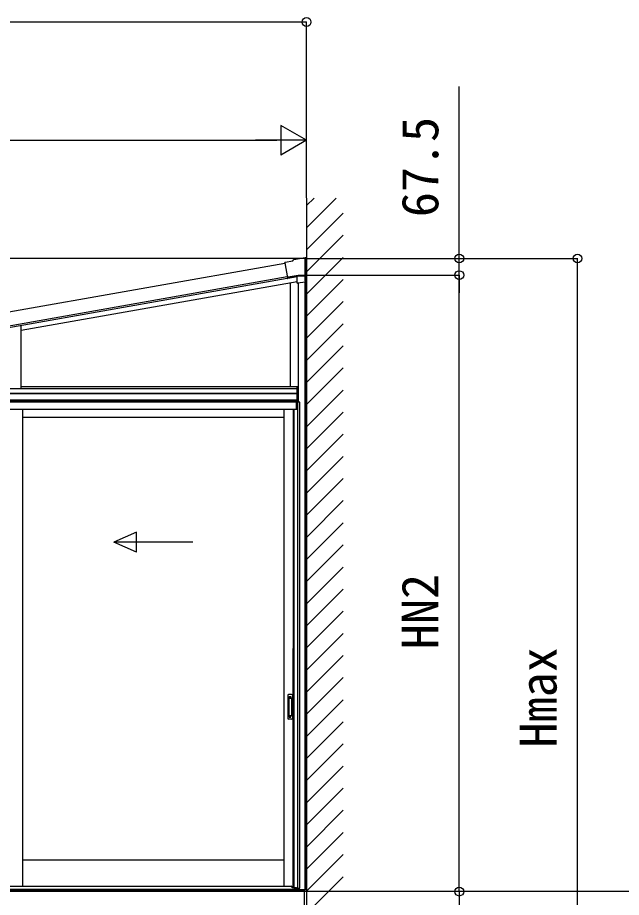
# Model space of a CAD drawing. Units: millimetres, scale not verified. Extents: x -10500 to 10500, y -15600 to 15524.
# Drawn here: x 2843 to 5294, y -4884 to -1312 of the extents above; entities that cross this region are included whole.
import ezdxf
from ezdxf.enums import TextEntityAlignment as Align

# ---------------------------------------------------------------- set-up
doc = ezdxf.new("R2010")
doc.units = ezdxf.units.MM
doc.header["$LTSCALE"] = 80
doc.layers.add('0-4_YKK_A1', color=4, linetype='Continuous')
doc.layers.add('0-5_YKK_D', color=6, linetype='Continuous')
doc.styles.add('ＭＳ ゴシック', font='')
doc.styles.get('ＭＳ ゴシック').set_extended_font_data('MS Gothic')

msp = doc.modelspace()

# ---------------------------------------------------------------- linework, layer by layer
at = {"layer": '0-4_YKK_A1'}
for p, q in [((4016, -2045.04), (4016, -5560.61)), ((4016, -2075.33), (4046.29, -2045.04)), ((4016, -2165.13), (4136.1, -2045.04)), ((4016, -2254.94), (4165, -2105.94)), ((4016, -2344.74), (4165, -2195.74)), ((3964.33, -2293.76), (4010, -2285.7)), ((4010, -2286.08), (4010, -2285.7)), ((4010, -2286.72), (4015, -2285.84)), ((4010, -2286.08), (4010, -2288.11)), ((4015, -2286.21), (4015, -2285.84)), ((4016, -2434.54), (4165, -2285.54)), ((2222.44, -2609.98), (3927.8, -2309.28)), ((3927.13, -2307.42), (3927.52, -2307.7)), ((3927.13, -2307.42), (3927.13, -2307.42)), ((3927.52, -2307.7), (3938.2, -2368.24)), ((3928.75, -2305.11), (3960.28, -2299.55)), ((3960.28, -2299.55), (3964.33, -2293.76)), ((3960.49, -2299.89), (3960.28, -2299.55)), ((3961.65, -2301.71), (3960.49, -2299.89)), ((3964.55, -2294.1), (3964.33, -2293.76)), ((3965.71, -2295.92), (3964.55, -2294.1)), ((4010, -2359.21), (4010, -2288.11)), ((2222.44, -2666.33), (3937.44, -2363.93)), ((2222.44, -2666.33), (3937.44, -2363.93)), ((2222.44, -2672.93), (3937.7, -2370.49)), ((2857.5, -2581.26), (3977.43, -2383.79)), ((3937.22, -2369.63), (3938.2, -2368.24)), ((3977.43, -2364.45), (3939.63, -2371.12)), ((3940.9, -2366.37), (3941.07, -2367.35)), ((3941.07, -2367.35), (3981.54, -2360.21)), ((3951.5, -2810.5), (3951.5, -2388.36)), ((3980.55, -2360.74), (3978.55, -2363.12)), ((3980.51, -2389.69), (3979.34, -2391.09)), ((3980.86, -2389.66), (4010, -2384.52)), ((4010, -2359.21), (3981.46, -2359.21)), ((3981.54, -2360.21), (3981.5, -2359.71)), ((3981.5, -2389.54), (3981.5, -2873.5)), ((3981.5, -2389.54), (3981.5, -2810.5)), ((3981.54, -2360.21), (4010, -2360.21)), ((4010, -2359.21), (4010, -2359.71)), ((4010, -2359.71), (4010, -2360.21)), ((4010, -2382.45), (4010, -2360.21)), ((4010, -2382.45), (4010, -2384.48)), ((4010, -2384.49), (4010, -2384.48)), ((4010, -4852.5), (4010, -2384.53)), ((4016, -4852.5), (4016, -2357.67)), ((4016, -2524.34), (4165, -2375.34)), ((4016, -2614.15), (4165, -2465.15)), ((2857.5, -2818.5), (2857.5, -2560.96)), ((4016, -2703.95), (4165, -2554.95)), ((4016, -2793.75), (4165, -2644.75)), ((4016, -2883.55), (4165, -2734.55)), ((1689.21, -2818.5), (3978, -2818.5)), ((2857.5, -2810.5), (3981.5, -2810.5)), ((3978.3, -2865.5), (3978.3, -2810.5)), ((3981.2, -2865.5), (3981.2, -2810.5)), ((1689.5, -2836.59), (3978, -2836.59)), ((1689.5, -2838.5), (3978, -2838.5)), ((4016, -2973.36), (4165, -2824.36)), ((3981, -2872.5), (1684, -2872.5)), ((3981, -2865.5), (1687.21, -2865.5)), ((3981, -2865.5), (1687.21, -2865.5)), ((1689.5, -2865.5), (3978, -2865.5)), ((3975.5, -2873.51), (1689.5, -2873.51)), ((3975.5, -2903.5), (3975.5, -2873.51)), ((3976, -2873.5), (3976, -2903.5)), ((3980.2, -4846.5), (3980.2, -2873.5)), ((3981, -2873.5), (3981, -2865.5)), ((3975.5, -2903.51), (1689.5, -2903.51)), ((2862.5, -2903.51), (2862.5, -4839)), ((3924, -2903.51), (3923.17, -4839)), ((3961.8, -2903.51), (3960.96, -4842.51)), ((3976, -2903.5), (3965, -2903.5)), ((4016, -3063.16), (4165, -2914.16)), ((3925.01, -2935.51), (2862.5, -2935.51)), ((4016, -3152.96), (4165, -3003.96)), ((4016, -3242.76), (4165, -3093.76)), ((4016, -3332.57), (4165, -3183.57)), ((4016, -3422.37), (4165, -3273.37)), ((4016, -3512.17), (4165, -3363.17)), ((3325.41, -3401.87), (3233.76, -3441.87)), ((3325.41, -3481.87), (3325.41, -3401.87)), ((3553.76, -3441.87), (3233.76, -3441.87)), ((3325.41, -3481.87), (3233.76, -3441.87)), ((4016, -3601.97), (4165, -3452.97)), ((4016, -3691.78), (4165, -3542.78)), ((4016, -3781.58), (4165, -3632.58)), ((4016, -3871.38), (4165, -3722.38)), ((4016, -3961.18), (4165, -3812.18)), ((4016, -4050.99), (4165, -3901.99)), ((4016, -4140.79), (4165, -3991.79)), ((3939.49, -4063.51), (3939.49, -4157.51)), ((3955.49, -4060.51), (3942.49, -4060.51)), ((3945.49, -4068.51), (3952.49, -4068.51)), ((3945.49, -4068.52), (3945.49, -4073.01)), ((3945.49, -4070.92), (3952.49, -4070.92)), ((3945.49, -4071.41), (3952.49, -4071.41)), ((3952.49, -4068.52), (3952.49, -4073.01)), ((3958.49, -4063.51), (3958.49, -4157.51)), ((3943.29, -4074.51), (3943.29, -4146.51)), ((3943.66, -4075.92), (3943.42, -4074.02)), ((3943.66, -4076.92), (3943.66, -4144.1)), ((3944.29, -4073.51), (3953.69, -4073.51)), ((3944.65, -4075.92), (3953.4, -4075.92)), ((3954.59, -4074.05), (3954.4, -4075.92)), ((3954.4, -4076.92), (3954.4, -4144.1)), ((3954.69, -4074.51), (3954.69, -4146.51)), ((4016, -4230.59), (4165, -4081.59)), ((3955.49, -4160.51), (3942.49, -4160.51)), ((3943.42, -4146.99), (3943.66, -4145.1)), ((3944.29, -4147.51), (3953.69, -4147.51)), ((3944.65, -4145.1), (3953.4, -4145.1)), ((3945.49, -4152.49), (3945.49, -4148.01)), ((3945.49, -4149.6), (3952.49, -4149.6)), ((3945.49, -4150.1), (3952.49, -4150.1)), ((3945.49, -4152.51), (3952.49, -4152.51)), ((3952.49, -4152.49), (3952.49, -4148.01)), ((3954.59, -4146.96), (3954.4, -4145.1)), ((4016, -4320.4), (4165, -4171.4)), ((4016, -4410.2), (4165, -4261.2)), ((4016, -4500), (4165, -4351)), ((4016, -4589.8), (4165, -4440.8)), ((4016, -4679.61), (4165, -4530.61)), ((4016, -4769.41), (4165, -4620.41)), ((4016, -4859.21), (4165, -4710.21)), ((3923.21, -4732.5), (2862.5, -4732.5)), ((4016, -4949.01), (4165, -4800.01)), ((3981, -4852.5), (1684, -4852.5)), ((3981, -4852.5), (1684, -4852.5)), ((1712, -4839), (3953, -4839)), ((3965, -4842.51), (3957.77, -4842.51)), ((3965, -4842.51), (3957.77, -4842.51)), ((3958, -4845.5), (3958, -4844)), ((3975.5, -4845.5), (3958, -4845.5)), ((3976, -4844.9), (3976, -4852.5)), ((3976, -4852.5), (3981, -4852.5)), ((3981, -4852.5), (3981, -4846.5)), ((3981, -4855.5), (3981, -4852.5)), ((3981.5, -4846.5), (3981.5, -4852.5)), ((3981.5, -4852.5), (4016, -4852.5)), ((9298.5, -4860.5), (-9871.02, -4860.5))]:
    msp.add_line(p, q, dxfattribs=at)
for points in [[(4015, -2383.6), (4015, -2286.21), (4010, -2287.09)], [(3981.5, -2359.71), (3981.46, -2359.21), (3940.9, -2366.37)], [(3977.43, -2388.98), (3977.43, -2364.45), (3978.55, -2363.12)], [(4010, -2384.49), (4015, -2383.6), (4015, -2383.65), (4010, -2384.53), (4010, -2384.52)], [(3989, -4846.5), (3989, -2873.5), (3976, -2873.5)], [(3965, -2903.5), (3965, -4844.9), (3976, -4844.9)], [(1683.5, -4855.5), (4006, -4855.5), (4006, -4997.5)], [(3975.5, -4844.9), (3975.5, -4852.5), (1689.5, -4852.5)], [(3977.1, -4852.5), (3977.1, -4846.5), (3989, -4846.5)]]:
    msp.add_lwpolyline(points, dxfattribs=at)
msp.add_lwpolyline([(3978, -2810.5), (3981.5, -2810.5), (3981.5, -2865.5), (3978, -2865.5)], close=True, dxfattribs=at)
for centre, radius, start, end in [((3942.49, -4063.51), 3, 90, 180), ((3955.49, -4063.51), 3, 0, 90), ((3944.29, -4074.51), 1, 90, 180), ((3944.66, -4076.92), 1, 90, 180), ((3953.4, -4076.92), 1, 0, 90), ((3953.69, -4074.51), 1, 0, 90), ((3942.49, -4157.51), 3, 180, 270), ((3944.29, -4146.51), 1, 180, 270), ((3944.66, -4144.1), 1, 180, 270), ((3953.4, -4144.1), 1, 270, 0), ((3953.69, -4146.51), 1, 270, 0), ((3955.49, -4157.51), 3, 270, 0), ((3953, -4844), 5, 0, 90)]:
    msp.add_arc(centre, radius, start, end, dxfattribs=at)
for centre, major_axis, ratio, start_param, end_param in [((3929.11, -2307.08), (-1.64, 1.15), 0.99628, 5.4996506, 7.06672), ((3939.19, -2369.28), (1.98, -0.44), 0.917237, 3.5657667, 5.0754765), ((3939.29, -2369.14), (1.15, 1.64), 0.99628, 3.8677678, 3.9251274), ((3979.43, -2388.97), (1.29, 1.54), 0.995504, 2.271148, 2.5023276), ((3979.31, -2389.12), (-1.01, 1.75), 0.909365, 1.2511638, 2.5889153), ((3980.52, -2387.68), (1.29, 1.54), 0.995504, 3.8400791, 4.0120374)]:
    msp.add_ellipse(centre, major_axis=major_axis, ratio=ratio, start_param=start_param, end_param=end_param, dxfattribs=at)
at = {"layer": '0-5_YKK_D'}
for p, q in [((4016, -1330.16), (1556, -1330.16)), ((4016, -2044.04), (4016, -1329.16)), ((4636, -2290.16), (4636, -1592.1)), ((4016, -1810.16), (3912.08, -1750.16)), ((3912.08, -1750.16), (3912.08, -1870.16)), ((1766, -1810.16), (3896, -1810.16)), ((4016, -1810.16), (3808.15, -1810.16)), ((4016, -1810.16), (3912.08, -1870.16)), ((4016, -2044.04), (4016, -1809.16)), ((4006.43, -2290.16), (647.5, -2290.16)), ((4010.62, -2290.16), (4637, -2290.16)), ((4010.62, -2290.16), (5117, -2290.16)), ((4636, -2357.66), (4636, -2290.16)), ((5116, -5560.61), (5116, -2290.16)), ((4016.7, -2357.66), (4637, -2357.66)), ((4016.7, -2357.66), (4637, -2357.66)), ((4636, -4860.5), (4636, -2357.66)), ((4636, -2357.66), (4636, -2429.66))]:
    msp.add_line(p, q, dxfattribs=at)
msp.add_lwpolyline([(4636, -4860.5), (4636, -5560.5), (4636, -7354.93)], dxfattribs=at)
for centre in [(4016, -1330.16), (4636, -2290.16), (5116, -2290.16), (4636, -2357.66), (4636, -2357.66), (4636, -4860.5), (4636, -4860.5)]:
    msp.add_circle(centre, 18, dxfattribs=at)

# ---------------------------------------------------------------- texts
at = {"layer": '0-5_YKK_D', "style": 'ＭＳ ゴシック'}
for s, p in [('67.5', (4596, -2122.39)), ('HN2', (4596, -3876.25)), ('Hmax', (5076, -4275.43))]:
    msp.add_text(s, height=149.6, rotation=90, dxfattribs=at).set_placement(p, align=Align.BOTTOM_LEFT)

doc.saveas('drawing.dxf')
